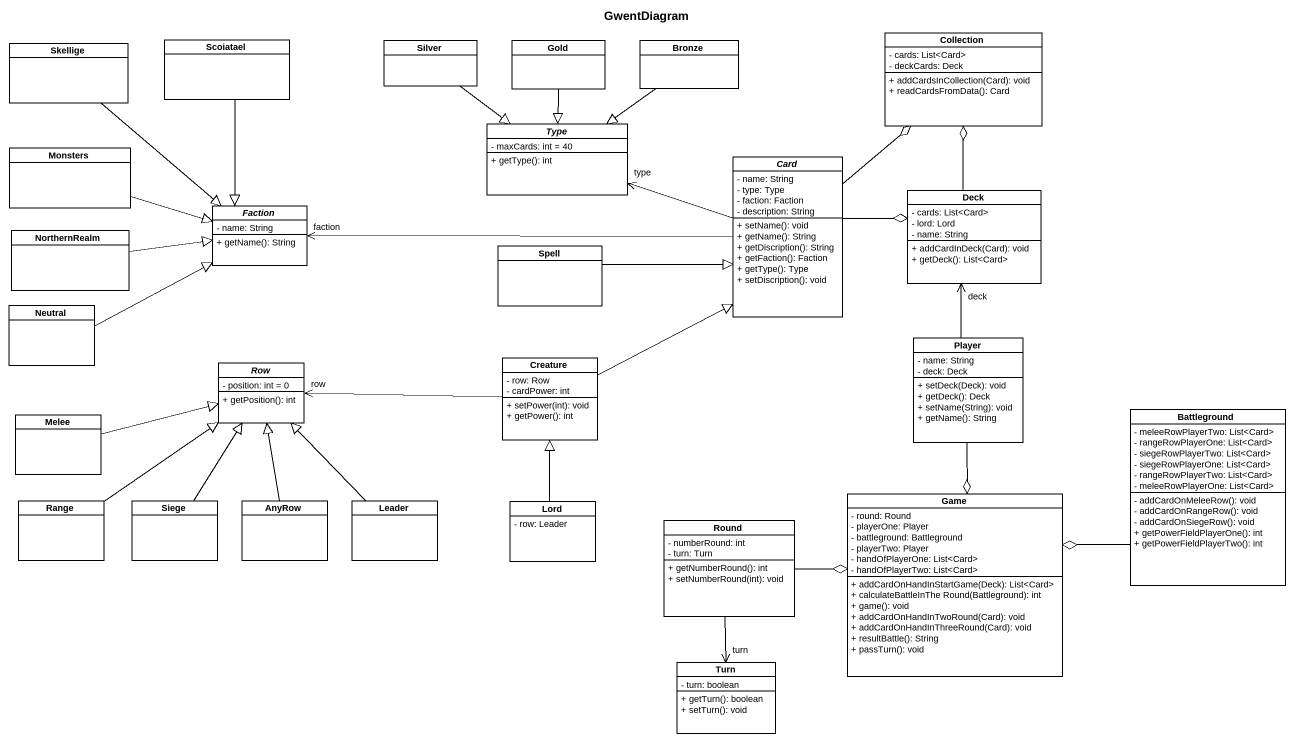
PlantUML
@startuml
title GwentDiagram
hide circle
hide empty members
skinparam classAttributeIconSize 0
class Scoiatael
class Silver
class Gold
class Bronze
class Collection {
  - cards: List<Card>
  - deckCards: Deck
  + addCardsInCollection(Card): void
  + readCardsFromData(): Card
}
class Skellige
class Monsters
abstract class Type {
  - maxCards: int = 40
  + getType(): int
}
abstract class "Card" as Card_ {
  - name: String
  - type: Type
  - faction: Faction
  - description: String
  + setName(): void
  + getName(): String
  + getDiscription(): String
  + getFaction(): Faction
  + getType(): Type
  + setDiscription(): void
}
class Deck {
  - cards: List<Card>
  - lord: Lord
  - name: String
  + addCardInDeck(Card): void
  + getDeck(): List<Card>
}
class NorthernRealm
abstract class Faction {
  - name: String
  + getName(): String
}
class Spell
class Neutral
class Player {
  - name: String
  - deck: Deck
  + setDeck(Deck): void
  + getDeck(): Deck
  + setName(String): void
  + getName(): String
}
abstract class Row {
  - position: int = 0
  + getPosition(): int
}
class Creature {
  - row: Row
  - cardPower: int
  + setPower(int): void
  + getPower(): int
}
class Melee
class Battleground {
  - meleeRowPlayerTwo: List<Card>
  - rangeRowPlayerOne: List<Card>
  - siegeRowPlayerTwo: List<Card>
  - siegeRowPlayerOne: List<Card>
  - rangeRowPlayerTwo: List<Card>
  - meleeRowPlayerOne: List<Card>
  - addCardOnMeleeRow(): void
  - addCardOnRangeRow(): void
  - addCardOnSiegeRow(): void
  + getPowerFieldPlayerOne(): int
  + getPowerFieldPlayerTwo(): int
}
class Range
class Siege
class AnyRow
class Leader
class Lord {
  - row: Leader
}
class Game {
  - round: Round
  - playerOne: Player
  - battleground: Battleground
  - playerTwo: Player
  - handOfPlayerOne: List<Card>
  - handOfPlayerTwo: List<Card>
  + addCardOnHandInStartGame(Deck): List<Card>
  + calculateBattleInThe Round(Battleground): int
  + game(): void
  + addCardOnHandInTwoRound(Card): void
  + addCardOnHandInThreeRound(Card): void
  + resultBattle(): String
  + passTurn(): void
}
class Round {
  - numberRound: int
  - turn: Turn
  + getNumberRound(): int
  + setNumberRound(int): void
}
class Turn {
  - turn: boolean
  + getTurn(): boolean
  + setTurn(): void
}
Scoiatael --|> Faction
Silver --|> Type
Gold --|> Type
Bronze --|> Type
Skellige --|> Faction
Monsters -right-|> Faction
Card_ -up-o Collection
Card_ -left-> "type" Type
Card_ -right-o Deck
Card_ -left-> "faction" Faction
Deck -up-o Collection
NorthernRealm -right-|> Faction
Spell -right-|> Card_
Neutral -right-|> Faction
Player -up-> "deck" Deck
Player --o Game
Creature -up-|> Card_
Creature -left-> "row" Row
Melee -right-|> Row
Battleground -left-o Game
Range -up-|> Row
Siege -up-|> Row
AnyRow -up-|> Row
Leader -up-|> Row
Lord -up-|> Creature
Round -right-o Game
Round --> "turn" Turn
@enduml
